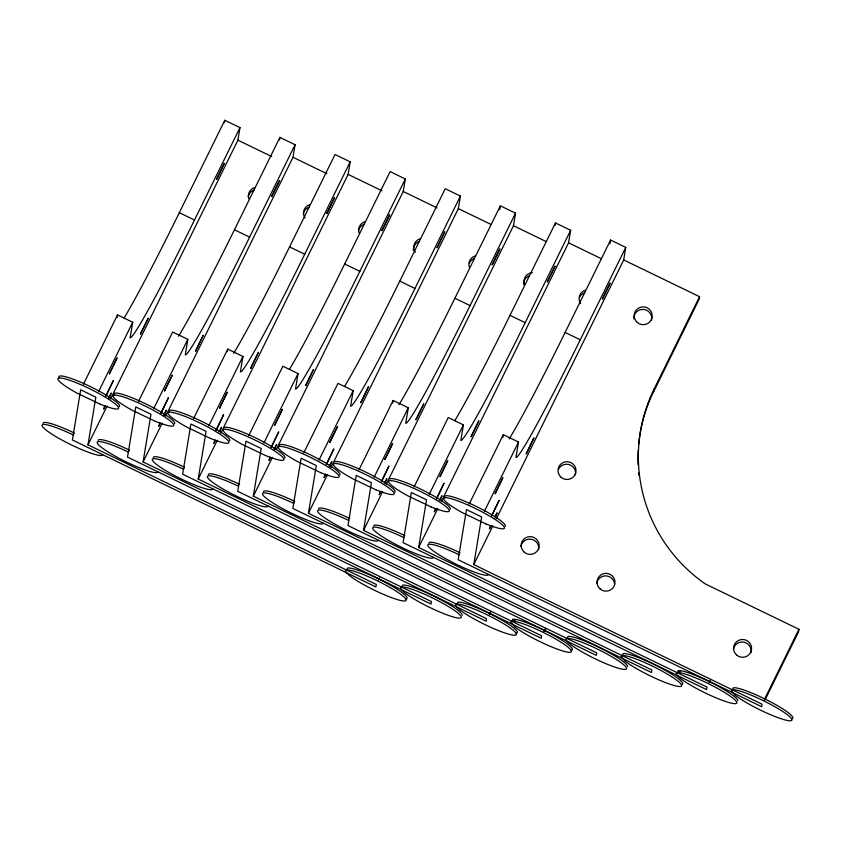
<?xml version="1.0" encoding="UTF-8"?>
<svg xmlns="http://www.w3.org/2000/svg" width="841" height="841" viewBox="0 0 841 841"><rect width="100%" height="100%" fill="white"/><g stroke="black" fill="none" stroke-linecap="round" stroke-linejoin="round"><path stroke-width="1.26" d="M87.99 444.826L95.853 397.162L80.683 389.814L72.4 439.99L375.885 586.955L376.295 584.442L87.99 444.826L107.091 406.014M117.12 317.467L117.54 314.902L132.72 322.25L130.166 337.683A156.563 6.76 -64.2 0 0 194.502 220.027L239.969 127.622L224.789 120.274L179.333 212.678A156.563 6.76 -64.2 0 1 124.111 318.003M143.096 461.94L150.97 414.266L135.79 406.918L127.506 457.094L430.991 604.059L431.412 601.557L143.096 461.94L162.197 423.118M138.513 401.399L172.657 332.006L187.827 339.354L185.283 354.797A156.563 6.76 -64.2 0 0 249.619 237.13L295.075 144.736L279.906 137.388L234.439 229.782A156.563 6.76 -64.2 0 1 178.555 336.221M224.379 122.786L224.789 120.274M110.56 398.949L237.898 140.174L239.969 127.622M198.213 479.044L206.077 431.38L190.907 424.032L182.623 474.208L486.109 621.173L486.519 618.661L198.213 479.044L217.314 440.232M227.343 351.696L227.764 349.12L242.944 356.468L240.389 371.901A156.563 6.76 -64.2 0 0 304.726 254.245L350.192 161.85L335.023 154.502L289.556 246.897A156.563 6.76 -64.2 0 1 233.661 353.325M279.496 139.9L279.906 137.388M165.677 416.064L293.004 157.278L295.075 144.736M253.33 496.158L261.194 448.495L246.014 441.147L237.74 491.323L541.226 638.277L541.636 635.775L253.33 496.158L272.421 457.336M248.736 435.617L282.881 366.224L298.05 373.572L295.506 389.015A156.563 6.76 -64.2 0 0 359.843 271.349L405.309 178.954L390.129 171.606L344.663 264A156.563 6.76 -64.2 0 1 289.451 369.325M220.784 433.168L348.121 174.392L350.192 161.85M308.437 513.262L316.3 465.599L301.131 458.25L292.847 508.427L596.332 655.391L596.753 652.879L308.437 513.262L327.538 474.45M303.853 452.731L337.998 383.338L353.167 390.687L350.623 406.129A156.563 6.76 -64.2 0 0 414.949 288.463L460.416 196.069L445.246 188.72L399.78 281.115A156.563 6.76 -64.2 0 1 344.558 386.44M276.479 449.105L403.238 191.496L405.309 178.954M363.554 530.377L371.417 482.713L356.248 475.365L347.964 525.541L651.449 672.506L651.859 669.993L363.554 530.377L382.655 491.565M392.684 403.018L393.104 400.453L408.284 407.801L405.73 423.233A156.563 6.76 -64.2 0 0 470.066 305.577L515.533 213.172L500.353 205.824L454.897 298.229A156.563 6.76 -64.2 0 1 399.002 404.658M331.007 467.396L458.345 208.61L460.416 196.069M418.66 547.491L426.534 499.827L411.354 492.479L403.081 542.645L706.556 689.609L706.976 687.108L418.66 547.491L437.762 508.668M414.077 486.95L448.221 417.556L463.391 424.905L460.847 440.348A156.563 6.76 -64.2 0 0 525.183 322.681L570.64 230.287L555.47 222.939L510.003 315.333A156.563 6.76 -64.2 0 1 454.792 420.658M499.733 209.588L500.353 205.824M386.124 484.5L513.462 225.724L515.533 213.172M473.777 564.595L481.641 516.931L466.471 509.583L458.187 559.759L761.673 706.724L762.083 704.211L473.777 564.595L492.879 525.783M502.907 437.246L503.328 434.671L518.508 442.019L515.964 457.451A156.563 6.76 -64.2 0 0 580.29 339.796L625.757 247.401L610.587 240.053L565.12 332.447A156.563 6.76 -64.2 0 1 509.226 438.876M555.06 225.451L555.47 222.939M441.241 501.614L568.569 242.828L570.64 230.287M609.956 243.816L610.587 240.053M496.348 518.718L623.686 259.943L625.757 247.401M638.697 443.953A156.605 154.818 9.4 0 1 653.678 391.591L654.098 389.078L699.554 296.684L623.686 259.943M699.554 296.684L699.144 299.196L653.678 391.591M654.098 389.078A156.605 154.818 9.4 0 0 705.378 583.98L798.95 629.299L798.54 631.812L764.974 700.017M105.787 395.922L113.377 380.489L106.008 396.143M160.894 413.036L168.494 397.604L161.125 413.257M216.011 430.15L223.601 414.708L216.232 430.361M271.117 447.254L278.718 431.822L271.349 447.475M326.234 464.369L333.835 448.926L326.455 464.579M381.351 481.473L388.941 466.04L381.572 481.693M436.458 498.587L444.059 483.155L436.689 498.808M491.575 515.701L499.165 500.258L491.796 515.911M104.831 405.804L103.601 409.157L105.293 406.256M159.937 422.907L158.707 426.271L160.41 423.359M215.054 440.022L213.824 443.386L215.517 440.474M220.3 430.613L221.53 427.249L218.912 431.959M270.171 457.136L268.941 460.49L270.634 457.578M325.278 474.24L324.048 477.604L325.751 474.692M380.395 491.354L379.165 494.718L380.857 491.806M385.641 481.946L386.871 478.582L384.253 483.291M435.501 508.458L434.271 511.822L435.974 508.91M440.758 499.049L441.988 495.696L439.359 500.395M490.618 525.572L489.388 528.936L491.081 526.024M109.225 398.256L111.306 393.031L108.689 397.74M164.342 415.37L166.423 410.145L163.795 414.844M274.565 449.588L276.647 444.363L274.019 449.062M329.683 466.702L331.838 461.551L329.136 466.177M495.023 518.035L497.094 512.8L495.402 515.712M83.396 384.284L117.54 314.902M98.576 391.633L132.72 322.25M153.682 408.747L187.827 339.354M193.619 418.503L227.764 349.12M208.799 425.851L242.944 356.468M263.916 442.965L298.05 373.572M319.023 460.08L353.167 390.687M358.96 469.835L393.104 400.453M374.14 477.183L408.284 407.801M346.545 570.04L347.648 567.969A33.756 4.867 26.2 0 1 385.409 582.414A33.756 4.867 26.2 0 1 405.846 598.95M378.439 580.09L379.596 577.735M429.246 494.298L463.391 424.905M401.662 587.144L402.765 585.073A33.756 4.867 26.2 0 1 436.647 597.509A33.756 4.867 26.2 0 1 462.214 615.265M469.194 504.053L503.328 434.671M484.363 511.402L518.508 442.019M456.779 604.258L457.872 602.188A33.756 4.867 26.2 0 1 495.633 616.632A33.756 4.867 26.2 0 1 516.08 633.178M489.409 614.466L490.566 612.122M511.885 621.373L512.989 619.291A33.756 4.867 26.2 0 1 550.739 633.746A33.756 4.867 26.2 0 1 571.186 650.282M543.78 631.423L544.936 629.068M544.516 631.58L545.672 629.226M567.002 638.477L568.106 636.406A33.756 4.867 26.2 0 1 601.988 648.842A33.756 4.867 26.2 0 1 627.554 666.598M622.109 655.591L623.213 653.52A33.756 4.867 26.2 0 1 660.973 667.964A33.756 4.867 26.2 0 1 681.41 684.5M677.226 672.695L678.33 670.624A33.756 4.867 26.2 0 1 712.211 683.06A33.756 4.867 26.2 0 1 737.778 700.816M709.11 682.755L710.277 680.401M732.343 689.809L733.436 687.738A33.756 4.867 26.2 0 1 771.197 702.182A33.756 4.867 26.2 0 1 791.644 718.729M764.227 699.859L798.95 629.299M568.569 242.828L601.252 258.66M513.462 225.724L546.145 241.546M458.345 208.61L491.028 224.442M403.238 191.496L437.089 207.895M348.121 174.392L381.972 190.781M293.004 157.278L326.855 173.677M237.898 140.174L271.748 156.563M565.12 332.447L580.29 339.796M510.003 315.333L525.183 322.681M454.897 298.229L470.066 305.577M399.78 281.115L414.949 288.463M344.663 264L359.843 271.349M289.556 246.897L304.726 254.245M234.439 229.782L249.619 237.13M179.333 212.678L194.502 220.027M678.214 670.697L680.495 671.812M512.873 619.365L515.155 620.479M43.038 423.296A33.756 4.867 26.2 0 1 74.208 432.968L73.23 434.965A33.756 4.867 26.2 0 0 42.05 425.294A33.756 4.867 26.2 0 0 71.569 445.005A33.756 4.867 26.2 0 0 102.749 454.687M248.148 196.794A8.999 8.894 9.4 0 1 254.045 190.087M248.894 198.875A8.999 8.894 9.4 0 1 254.455 187.575M59.196 377.861A33.756 4.867 26.2 0 1 88.873 385.893A33.756 4.867 26.2 0 1 119.401 406.581M98.145 440.4A33.756 4.867 26.2 0 1 129.325 450.082L128.337 452.08A33.756 4.867 26.2 0 0 97.167 442.398A33.756 4.867 26.2 0 0 126.686 462.119A33.756 4.867 26.2 0 0 157.856 471.79M303.265 213.898A8.999 8.894 9.4 0 1 309.162 207.191M305.062 218.071A8.999 8.894 9.4 0 1 309.572 204.689M114.313 394.965A33.756 4.867 26.2 0 1 143.99 403.007A33.756 4.867 26.2 0 1 174.507 423.696M153.262 457.515A33.756 4.867 26.2 0 1 184.431 467.197L183.454 469.194A33.756 4.867 26.2 0 0 152.274 459.512A33.756 4.867 26.2 0 0 181.793 479.223A33.756 4.867 26.2 0 0 212.973 488.905M358.382 231.012A8.999 8.894 9.4 0 1 364.269 224.305M359.128 233.094A8.999 8.894 9.4 0 1 364.689 221.793M169.43 412.079A33.756 4.867 26.2 0 1 199.107 420.111A33.756 4.867 26.2 0 1 229.625 440.8M208.368 474.618A33.756 4.867 26.2 0 1 239.548 484.3M268.09 506.019A33.756 4.867 26.2 0 1 236.91 496.337A33.756 4.867 26.2 0 1 207.391 476.626A33.756 4.867 26.2 0 1 238.56 486.298M413.351 250.439A8.999 8.894 9.4 0 1 419.386 241.42M415.286 252.289A8.999 8.894 9.4 0 1 419.796 238.907M224.442 427.722A33.756 4.867 26.2 0 1 258.176 439.16A33.756 4.867 26.2 0 1 284.731 457.914M520.894 546.303A8.999 8.894 9.4 0 1 531.438 539.291A8.999 8.894 9.4 0 1 538.566 549.741M638.771 475.186A156.605 154.818 9.4 0 1 638.519 472.589M638.035 464.779A156.605 154.818 9.4 0 1 638.193 450.44M428.826 543.065A33.756 4.867 26.2 0 1 459.995 552.747M488.537 574.456A33.756 4.867 26.2 0 1 457.357 564.774A33.756 4.867 26.2 0 1 427.838 545.063A33.756 4.867 26.2 0 1 459.018 554.745M733.331 649.178A8.999 8.894 9.4 0 1 743.875 642.167A8.999 8.894 9.4 0 1 751.002 652.616M633.799 318.876A8.999 8.894 9.4 0 1 643.312 309.393A8.999 8.894 9.4 0 1 651.607 320M596.763 583.044A8.999 8.894 9.4 0 1 614.571 584.159M558.498 469.183A8.999 8.894 9.4 0 1 575.423 474.818M444.994 497.63A33.756 4.867 26.2 0 1 474.671 505.662A33.756 4.867 26.2 0 1 505.189 526.35M373.709 525.951A33.756 4.867 26.2 0 1 404.889 535.633M433.42 557.341A33.756 4.867 26.2 0 1 402.25 547.67A33.756 4.867 26.2 0 1 372.731 527.948A33.756 4.867 26.2 0 1 403.901 537.63M579.575 297.251A8.999 8.894 9.4 0 1 584.726 292.742M580.626 303.622A8.999 8.894 9.4 0 1 585.136 290.24M389.782 479.055A33.756 4.867 26.2 0 1 423.517 490.492A33.756 4.867 26.2 0 1 450.072 509.247M318.602 508.847A33.756 4.867 26.2 0 1 349.772 518.519M378.313 540.237A33.756 4.867 26.2 0 1 347.133 530.555A33.756 4.867 26.2 0 1 317.614 510.844A33.756 4.867 26.2 0 1 348.794 520.516M523.575 284.657A8.999 8.894 9.4 0 1 529.609 275.638M524.458 284.426A8.999 8.894 9.4 0 1 532.321 272.673M334.665 461.951A33.756 4.867 26.2 0 1 368.411 473.388A33.756 4.867 26.2 0 1 394.965 492.132M263.485 491.733A33.756 4.867 26.2 0 1 294.665 501.415L293.677 503.412A33.756 4.867 26.2 0 0 262.497 493.73A33.756 4.867 26.2 0 0 292.027 513.441A33.756 4.867 26.2 0 0 323.196 523.123M469.341 263.033A8.999 8.894 9.4 0 1 474.492 258.523M469.352 267.322A8.999 8.894 9.4 0 1 474.913 256.021M279.654 446.298A33.756 4.867 26.2 0 1 309.33 454.34A33.756 4.867 26.2 0 1 339.848 475.018M109.509 373.351L109.393 374.035L117.109 357.909L109.509 373.351M140.573 333.551L140.458 334.245L148.247 318.192L140.573 333.551M216.757 178.723L216.642 179.417L224.358 163.291L216.757 178.723M164.626 390.455L164.51 391.149L172.3 375.097L164.626 390.455M195.69 350.665L195.575 351.359L203.28 335.223L195.69 350.665M271.874 195.837L271.759 196.531L279.548 180.479L271.874 195.837M219.732 407.57L219.617 408.263L227.333 392.127L219.732 407.57M250.797 367.769L250.692 368.463L258.397 352.337L250.797 367.769M326.981 212.952L326.876 213.646L334.581 197.509L326.981 212.952M274.849 424.673L274.734 425.367L282.439 409.241L274.849 424.673M305.914 384.884L305.798 385.577L313.514 369.451L305.914 384.884M382.098 230.056L381.982 230.749L389.698 214.623L382.098 230.056M329.956 441.788L329.851 442.482L337.63 426.429L329.956 441.788M361.031 401.998L360.915 402.692L368.621 386.555L361.031 401.998M437.215 247.17L437.099 247.864L444.805 231.727L437.215 247.17M385.073 458.902L384.957 459.596L392.673 443.459L385.073 458.902M416.137 419.102L416.022 419.796L423.811 403.743L416.137 419.102M492.321 264.284L492.206 264.968L499.922 248.841L492.321 264.284M440.19 476.006L440.074 476.7L447.78 460.574L440.19 476.006M471.254 436.216L471.139 436.91L478.844 420.773L471.254 436.216M547.438 281.388L547.323 282.082L555.113 266.029L547.438 281.388M495.296 493.12L495.181 493.814L502.897 477.677L495.296 493.12M526.361 453.331L526.256 454.014L533.961 437.888L526.361 453.331M602.545 298.502L602.44 299.196L610.145 283.06L602.545 298.502M346.671 569.967L345.42 570.755L346.24 572.563L349.068 575.233A33.756 4.867 26.2 0 0 396.637 599.391A33.756 4.867 26.2 0 0 391.654 588.458A33.756 4.867 26.2 0 0 346.671 569.967M401.777 587.071L400.537 587.87L401.357 589.667L404.185 592.348A33.756 4.867 26.2 0 0 451.754 616.506A33.756 4.867 26.2 0 0 446.771 605.573A33.756 4.867 26.2 0 0 401.777 587.071M456.894 604.185L455.643 604.984L456.463 606.782L459.302 609.462A33.756 4.867 26.2 0 0 506.871 633.62A33.756 4.867 26.2 0 0 501.888 622.676A33.756 4.867 26.2 0 0 456.894 604.185M512.001 621.289L510.76 622.088L514.408 626.566A33.756 4.867 26.2 0 0 561.977 650.724A33.756 4.867 26.2 0 0 556.994 639.791A33.756 4.867 26.2 0 0 512.001 621.289M567.118 638.403L565.867 639.202L566.687 641L569.525 643.68A33.756 4.867 26.2 0 0 617.094 667.838A33.756 4.867 26.2 0 0 612.111 656.905A33.756 4.867 26.2 0 0 567.118 638.403M622.235 655.517L620.984 656.306L624.632 660.784A33.756 4.867 26.2 0 0 672.201 684.942A33.756 4.867 26.2 0 0 667.218 674.009A33.756 4.867 26.2 0 0 622.235 655.517M677.341 672.621L676.101 673.42L676.921 675.218L679.749 677.899A33.756 4.867 26.2 0 0 727.318 702.056A33.756 4.867 26.2 0 0 722.335 691.123A33.756 4.867 26.2 0 0 677.341 672.621M732.458 689.736L731.207 690.535L734.866 695.013A33.756 4.867 26.2 0 0 782.435 719.171A33.756 4.867 26.2 0 0 777.452 708.227A33.756 4.867 26.2 0 0 732.458 689.736M486.014 523.975L462.781 512.884A33.756 4.867 26.2 0 1 449.746 498.356A33.756 4.867 26.2 0 1 497.914 521.346A33.756 4.867 26.2 0 1 486.014 523.975M430.907 506.86L407.675 495.77A33.756 4.867 26.2 0 1 394.629 481.252A33.756 4.867 26.2 0 1 442.797 504.232A33.756 4.867 26.2 0 1 430.907 506.86M375.79 489.746L352.558 478.666A33.756 4.867 26.2 0 1 339.522 464.137A33.756 4.867 26.2 0 1 387.69 487.128A33.756 4.867 26.2 0 1 375.79 489.746M320.684 472.642L297.441 461.551A33.756 4.867 26.2 0 1 284.405 447.034A33.756 4.867 26.2 0 1 332.573 470.014A33.756 4.867 26.2 0 1 320.684 472.642M265.567 455.528L242.334 444.447A33.756 4.867 26.2 0 1 229.299 429.919A33.756 4.867 26.2 0 1 277.467 452.9A33.756 4.867 26.2 0 1 265.567 455.528M210.45 438.424L187.217 427.333A33.756 4.867 26.2 0 1 174.182 412.805A33.756 4.867 26.2 0 1 222.35 435.796A33.756 4.867 26.2 0 1 210.45 438.424M155.343 421.309L132.111 410.219A33.756 4.867 26.2 0 1 119.065 395.701A33.756 4.867 26.2 0 1 167.233 418.681A33.756 4.867 26.2 0 1 155.343 421.309M100.226 404.195L76.994 393.115A33.756 4.867 26.2 0 1 63.958 378.587A33.756 4.867 26.2 0 1 112.126 401.577A33.756 4.867 26.2 0 1 100.226 404.195M524.248 552.211A8.999 8.894 9.4 0 0 538.976 547.228A8.999 8.894 9.4 0 0 527.202 537.094A8.999 8.894 9.4 0 0 524.248 552.211M736.695 655.086A8.999 8.894 9.4 0 0 751.423 650.104A8.999 8.894 9.4 0 0 739.638 639.959A8.999 8.894 9.4 0 0 736.695 655.086M637.299 322.471A8.999 8.894 9.4 0 0 652.027 317.488A8.999 8.894 9.4 0 0 640.253 307.343A8.999 8.894 9.4 0 0 637.299 322.471M600.127 588.952A8.999 8.894 9.4 0 0 614.845 583.969A8.999 8.894 9.4 0 0 603.071 573.835A8.999 8.894 9.4 0 0 600.127 588.952M561.115 477.299A8.999 8.894 9.4 0 0 575.843 472.316A8.999 8.894 9.4 0 0 564.069 462.172A8.999 8.894 9.4 0 0 561.115 477.299"/></g></svg>
